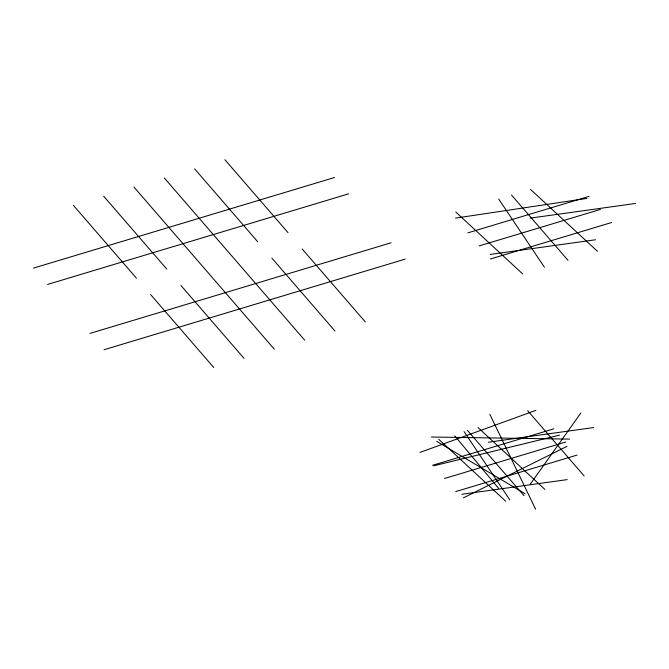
<?xml version="1.0" encoding="UTF-8"?>
<svg xmlns="http://www.w3.org/2000/svg" width="669" height="669" viewBox="0 0 669 669"><rect width="100%" height="100%" fill="white"/><g stroke="black" fill="none" stroke-linecap="round" stroke-linejoin="round"><path stroke-width="1" d="M530.341 484.088L580.876 412.957M463.433 497.845L566.952 446.365M419.99 452.42L535.836 410.381M33.45 268.118L334.575 177.502M47.574 284.442L348.7 193.826M89.964 333.413L391.089 242.788M467.84 232.862L589.071 196.377M104.088 349.728L405.213 259.112M479.138 245.916L600.377 209.43M490.444 258.978L611.675 222.493M432.609 465.29L553.84 428.812M444.517 478.502L565.748 442.017M455.815 491.556L577.054 455.079M433.805 465.791L559.501 435.134M455.53 218.127L586.797 198.417M530.166 218.136L635.55 203.46M490.16 254.437L595.544 239.761M488.345 442.217L593.729 427.541M461.827 494.291L567.212 479.614M431.438 437.033L569.57 439.107M436.723 441.356L525.048 493.755M530.576 189.452L597.434 251.31M455.765 212.023L522.631 273.889M477.984 427.524L544.85 489.382M438.764 439.299L505.63 501.165M511.501 195.03L568.014 260.325M527.649 410.666L584.162 475.952M467.447 430.351L523.961 495.637M224.918 159.732L288.038 232.653M302.171 248.977L365.291 321.898M194.612 168.856L257.732 241.777M271.857 258.1L334.977 331.021M164.298 177.971L304.671 340.145M133.992 187.094L274.365 349.26M103.687 196.218L166.807 269.139M180.931 285.462L244.051 358.383M73.373 205.333L136.501 278.254M150.625 294.577L213.746 367.507M454.711 435.854L498.706 488.445M498.706 199.036L544.441 267.257M464.085 431.622L509.811 499.843M489.8 414.262L535.635 509.268"/></g></svg>
